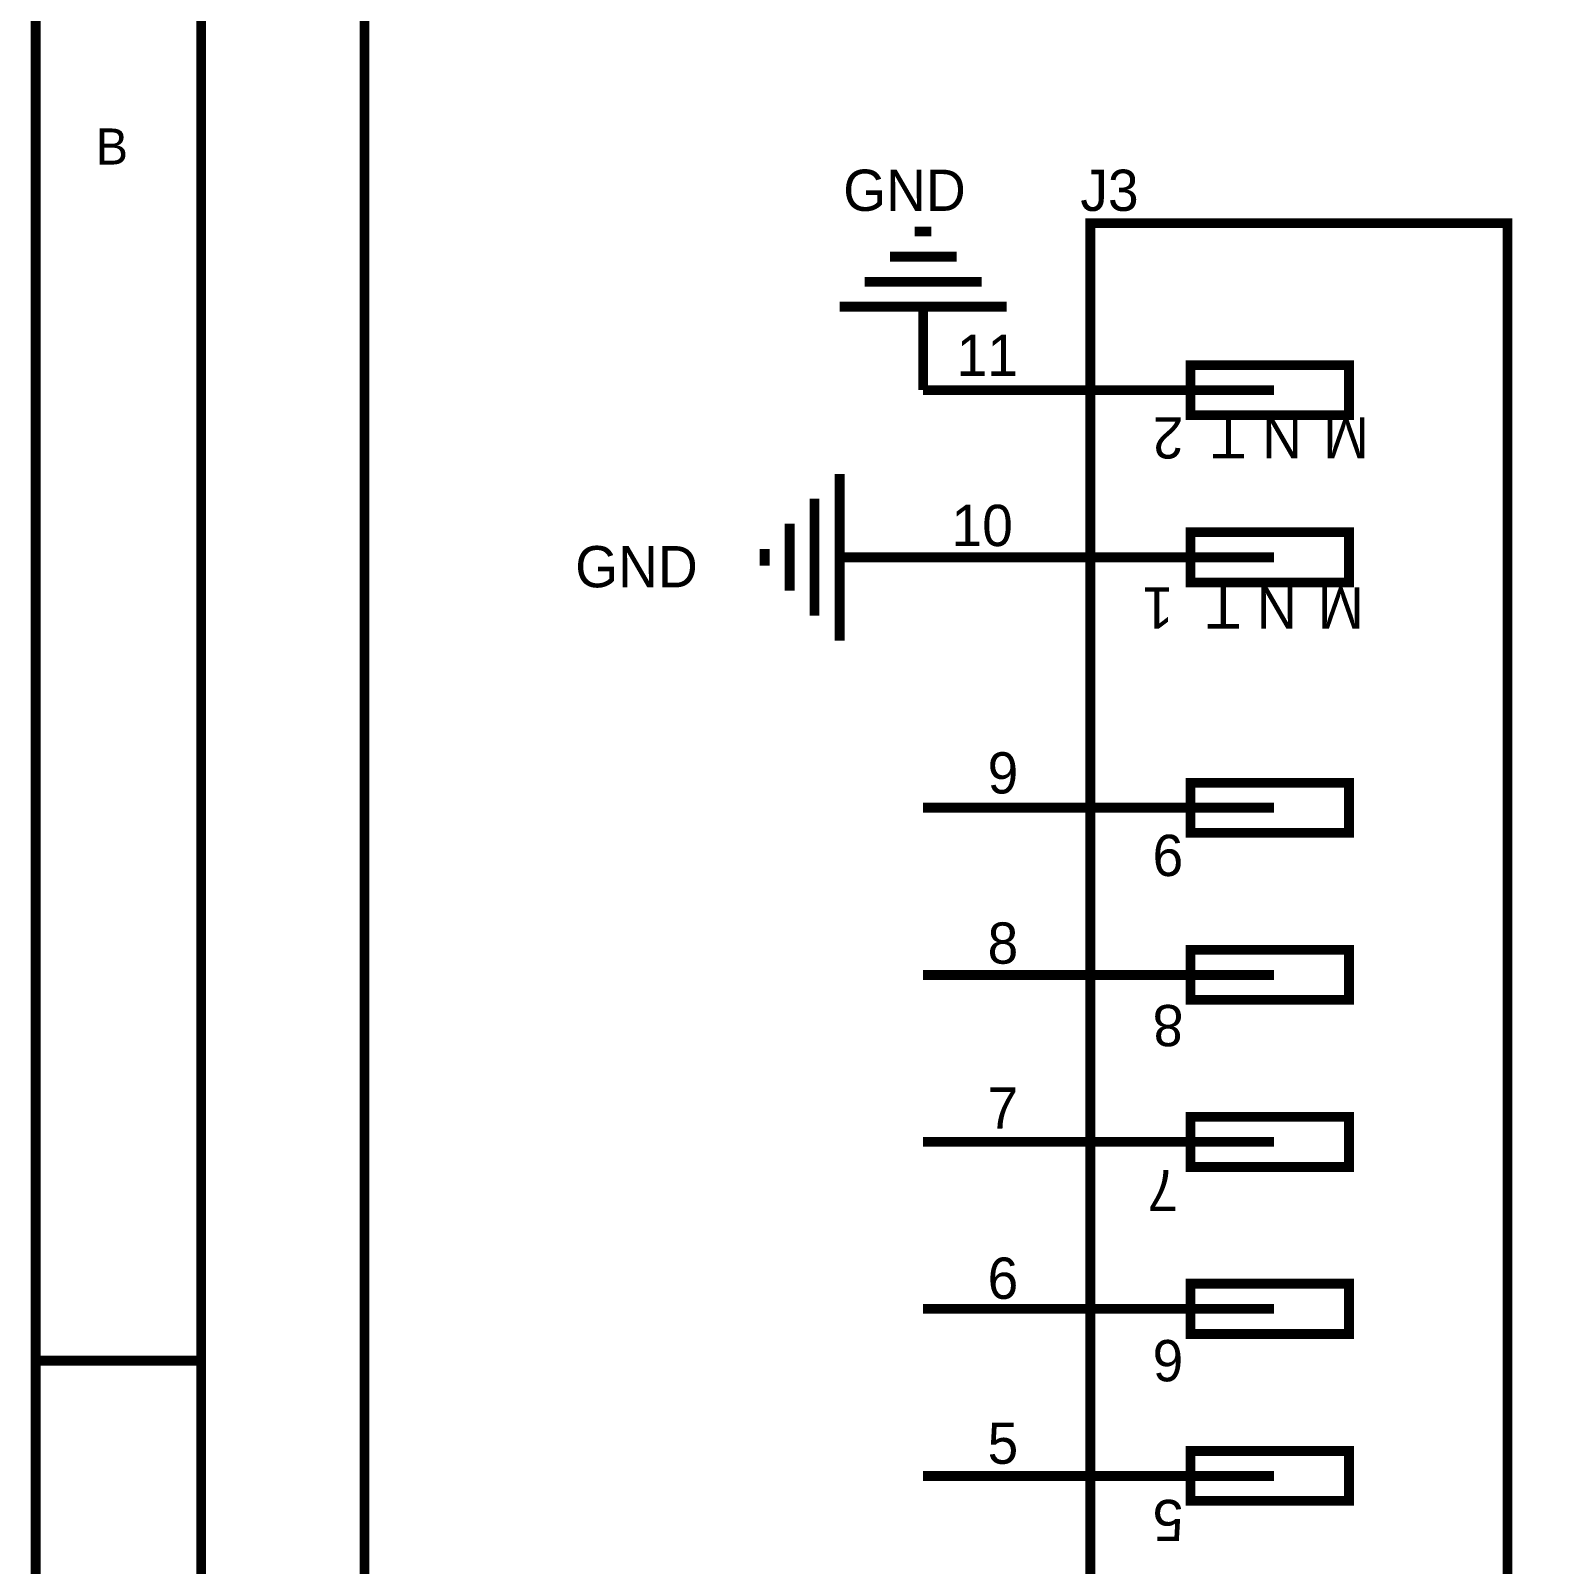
# Model space of a CAD drawing. Header units: inches. Extents: x 0 to 16.9, y 0 to 11.7.
# Drawn here: x -0.004 to 1.806, y 5.603 to 7.439 of the extents above; entities that cross this region are included whole.
import ezdxf

# ---------------------------------------------------------------- set-up
doc = ezdxf.new("R2010")
doc.units = ezdxf.units.IN
doc.header["$MEASUREMENT"] = 0
doc.layers.add('Sheet', color=255, linetype='Continuous')

msp = doc.modelspace()

# ---------------------------------------------------------------- linework, layer by layer
at = {"layer": 'Sheet'}
for points in [[(0.0019, 0.0015, 0.0118, 0.0118, 0), (0.0019, 11.6929, 0.0118, 0.0118, 0)], [(0.2002, 0.1979, 0.0118, 0.0118, 0), (0.2002, 11.4946, 0.0118, 0.0118, 0)], [(0.3958, 3.6614, 0.0118, 0.0118, 0), (0.3958, 8.1099, 0.0118, 0.0118, 0)], [(1.0547, 7.1985, 0.0118, 0.0118, 0), (1.0747, 7.1985, 0.0118, 0.0118, 0)], [(1.025, 7.1684, 0.0118, 0.0118, 0), (1.1048, 7.1684, 0.0118, 0.0118, 0)], [(0.9949, 7.1383, 0.0118, 0.0118, 0), (1.1349, 7.1383, 0.0118, 0.0118, 0)], [(0.9648, 7.1086, 0.0118, 0.0118, 0), (1.1646, 7.1086, 0.0118, 0.0118, 0)], [(1.0647, 7.0086, 0.0118, 0.0118, 0), (1.0647, 7.1086, 0.0118, 0.0118, 0)], [(1.2649, 7.0086, 0.0118, 0.0118, 0), (1.0647, 7.0086, 0.0118, 0.0118, 0)], [(1.4848, 7.0086, 0.0118, 0.0118, 0), (1.2649, 7.0086, 0.0118, 0.0118, 0)], [(0.9648, 6.9083, 0.0118, 0.0118, 0), (0.9648, 6.7085, 0.0118, 0.0118, 0)], [(0.9347, 6.8786, 0.0118, 0.0118, 0), (0.9347, 6.7386, 0.0118, 0.0118, 0)], [(0.905, 6.8485, 0.0118, 0.0118, 0), (0.905, 6.7686, 0.0118, 0.0118, 0)], [(0.8749, 6.8184, 0.0118, 0.0118, 0), (0.8749, 6.7984, 0.0118, 0.0118, 0)], [(1.0647, 6.8084, 0.0118, 0.0118, 0), (0.9648, 6.8084, 0.0118, 0.0118, 0)], [(1.2649, 6.8084, 0.0118, 0.0118, 0), (1.0647, 6.8084, 0.0118, 0.0118, 0)], [(1.4848, 6.8084, 0.0118, 0.0118, 0), (1.2649, 6.8084, 0.0118, 0.0118, 0)], [(1.2649, 6.5086, 0.0118, 0.0118, 0), (1.0647, 6.5086, 0.0118, 0.0118, 0)], [(1.4848, 6.5086, 0.0118, 0.0118, 0), (1.2649, 6.5086, 0.0118, 0.0118, 0)], [(1.2649, 6.3083, 0.0118, 0.0118, 0), (1.0647, 6.3083, 0.0118, 0.0118, 0)], [(1.4848, 6.3083, 0.0118, 0.0118, 0), (1.2649, 6.3083, 0.0118, 0.0118, 0)], [(1.2649, 6.1085, 0.0118, 0.0118, 0), (1.0647, 6.1085, 0.0118, 0.0118, 0)], [(1.4848, 6.1085, 0.0118, 0.0118, 0), (1.2649, 6.1085, 0.0118, 0.0118, 0)], [(1.2649, 5.9086, 0.0118, 0.0118, 0), (1.0647, 5.9086, 0.0118, 0.0118, 0)], [(1.4848, 5.9086, 0.0118, 0.0118, 0), (1.2649, 5.9086, 0.0118, 0.0118, 0)], [(0.0019, 5.8465, 0.0118, 0.0118, 0), (0.2021, 5.8465, 0.0118, 0.0118, 0)], [(1.2649, 5.7083, 0.0118, 0.0118, 0), (1.0647, 5.7083, 0.0118, 0.0118, 0)], [(1.4848, 5.7083, 0.0118, 0.0118, 0), (1.2649, 5.7083, 0.0118, 0.0118, 0)]]:
    msp.add_lwpolyline(points, format="xyseb", dxfattribs=at)
for points in [[(0.0023, 11.6929, 0.0039, 0.0039, 0), (0.0023, 0, 0.0039, 0.0039, 0), (16.5339, 0, 0.0039, 0.0039, 0), (16.5339, 11.6929, 0.0039, 0.0039, 0), (0.0023, 11.6929, 0.0039, 0.0039, 0), (0.0023, 11.6929, 0.0039, 0.0039, 0)], [(0.2021, 11.4923, 0.0039, 0.0039, 0), (0.2021, 0.1999, 0.0039, 0.0039, 0), (16.3341, 0.1999, 0.0039, 0.0039, 0), (16.3341, 11.4923, 0.0039, 0.0039, 0), (0.2021, 11.4923, 0.0039, 0.0039, 0), (0.2021, 11.4923, 0.0039, 0.0039, 0)], [(1.2649, 7.2085, 0.0118, 0.0118, 0), (1.7645, 7.2085, 0.0118, 0.0118, 0), (1.7645, 4.7086, 0.0118, 0.0118, 0), (1.2649, 4.7086, 0.0118, 0.0118, 0), (1.2649, 7.2085, 0.0118, 0.0118, 0)], [(1.2649, 7.2085, 0.0039, 0.0039, 0), (1.2649, 4.7086, 0.0039, 0.0039, 0), (1.7645, 4.7086, 0.0039, 0.0039, 0), (1.7645, 7.2085, 0.0039, 0.0039, 0), (1.2649, 7.2085, 0.0039, 0.0039, 0), (1.2649, 7.2085, 0.0039, 0.0039, 0)], [(1.3849, 7.0384, 0.0118, 0.0118, 0), (1.5747, 7.0384, 0.0118, 0.0118, 0), (1.5747, 6.9786, 0.0118, 0.0118, 0), (1.3849, 6.9786, 0.0118, 0.0118, 0), (1.3849, 7.0384, 0.0118, 0.0118, 0)], [(1.3849, 7.0384, 0.0039, 0.0039, 0), (1.3849, 6.9786, 0.0039, 0.0039, 0), (1.5747, 6.9786, 0.0039, 0.0039, 0), (1.5747, 7.0384, 0.0039, 0.0039, 0), (1.3849, 7.0384, 0.0039, 0.0039, 0), (1.3849, 7.0384, 0.0039, 0.0039, 0)], [(1.3849, 6.8385, 0.0118, 0.0118, 0), (1.5747, 6.8385, 0.0118, 0.0118, 0), (1.5747, 6.7783, 0.0118, 0.0118, 0), (1.3849, 6.7783, 0.0118, 0.0118, 0), (1.3849, 6.8385, 0.0118, 0.0118, 0)], [(1.3849, 6.8385, 0.0039, 0.0039, 0), (1.3849, 6.7783, 0.0039, 0.0039, 0), (1.5747, 6.7783, 0.0039, 0.0039, 0), (1.5747, 6.8385, 0.0039, 0.0039, 0), (1.3849, 6.8385, 0.0039, 0.0039, 0), (1.3849, 6.8385, 0.0039, 0.0039, 0)], [(1.3849, 6.5383, 0.0118, 0.0118, 0), (1.5747, 6.5383, 0.0118, 0.0118, 0), (1.5747, 6.4785, 0.0118, 0.0118, 0), (1.3849, 6.4785, 0.0118, 0.0118, 0), (1.3849, 6.5383, 0.0118, 0.0118, 0)], [(1.3849, 6.5383, 0.0039, 0.0039, 0), (1.3849, 6.4785, 0.0039, 0.0039, 0), (1.5747, 6.4785, 0.0039, 0.0039, 0), (1.5747, 6.5383, 0.0039, 0.0039, 0), (1.3849, 6.5383, 0.0039, 0.0039, 0), (1.3849, 6.5383, 0.0039, 0.0039, 0)], [(1.3849, 6.3384, 0.0118, 0.0118, 0), (1.5747, 6.3384, 0.0118, 0.0118, 0), (1.5747, 6.2786, 0.0118, 0.0118, 0), (1.3849, 6.2786, 0.0118, 0.0118, 0), (1.3849, 6.3384, 0.0118, 0.0118, 0)], [(1.3849, 6.3384, 0.0039, 0.0039, 0), (1.3849, 6.2786, 0.0039, 0.0039, 0), (1.5747, 6.2786, 0.0039, 0.0039, 0), (1.5747, 6.3384, 0.0039, 0.0039, 0), (1.3849, 6.3384, 0.0039, 0.0039, 0), (1.3849, 6.3384, 0.0039, 0.0039, 0)], [(1.3849, 6.1385, 0.0118, 0.0118, 0), (1.5747, 6.1385, 0.0118, 0.0118, 0), (1.5747, 6.0784, 0.0118, 0.0118, 0), (1.3849, 6.0784, 0.0118, 0.0118, 0), (1.3849, 6.1385, 0.0118, 0.0118, 0)], [(1.3849, 6.1385, 0.0039, 0.0039, 0), (1.3849, 6.0784, 0.0039, 0.0039, 0), (1.5747, 6.0784, 0.0039, 0.0039, 0), (1.5747, 6.1385, 0.0039, 0.0039, 0), (1.3849, 6.1385, 0.0039, 0.0039, 0), (1.3849, 6.1385, 0.0039, 0.0039, 0)], [(1.3849, 5.9387, 0.0118, 0.0118, 0), (1.5747, 5.9387, 0.0118, 0.0118, 0), (1.5747, 5.8785, 0.0118, 0.0118, 0), (1.3849, 5.8785, 0.0118, 0.0118, 0), (1.3849, 5.9387, 0.0118, 0.0118, 0)], [(1.3849, 5.9387, 0.0039, 0.0039, 0), (1.3849, 5.8785, 0.0039, 0.0039, 0), (1.5747, 5.8785, 0.0039, 0.0039, 0), (1.5747, 5.9387, 0.0039, 0.0039, 0), (1.3849, 5.9387, 0.0039, 0.0039, 0), (1.3849, 5.9387, 0.0039, 0.0039, 0)], [(1.3849, 5.7384, 0.0118, 0.0118, 0), (1.5747, 5.7384, 0.0118, 0.0118, 0), (1.5747, 5.6786, 0.0118, 0.0118, 0), (1.3849, 5.6786, 0.0118, 0.0118, 0), (1.3849, 5.7384, 0.0118, 0.0118, 0)], [(1.3849, 5.7384, 0.0039, 0.0039, 0), (1.3849, 5.6786, 0.0039, 0.0039, 0), (1.5747, 5.6786, 0.0039, 0.0039, 0), (1.5747, 5.7384, 0.0039, 0.0039, 0), (1.3849, 5.7384, 0.0039, 0.0039, 0), (1.3849, 5.7384, 0.0039, 0.0039, 0)]]:
    msp.add_lwpolyline(points, format="xyseb", close=True, dxfattribs=at)

# ---------------------------------------------------------------- texts
for s, height, p in [('B', 0.0432, (0.0741, 7.2787)), ('GND', 0.04939, (0.969, 7.2232)), ('J3', 0.04939, (1.253, 7.2232)), ('11', 0.04939, (1.1048, 7.0256)), ('10', 0.04939, (1.0987, 6.8219)), ('GND', 0.04939, (0.6481, 6.7725)), ('9', 0.0494, (1.1419, 6.5256)), ('8', 0.0494, (1.1419, 6.3218)), ('7', 0.0494, (1.1419, 6.1243)), ('6', 0.0494, (1.1419, 5.9205)), ('5', 0.0494, (1.1419, 5.723))]:
    msp.add_text(s, height=height, dxfattribs=at).set_placement(p)
for s, p in [('2', (1.3764, 6.9762)), ('T', (1.4505, 6.9762)), ('N', (1.5184, 6.9762)), ('M', (1.5986, 6.9762)), ('1', (1.3641, 6.7725)), ('T', (1.4443, 6.7725)), ('N', (1.5122, 6.7725)), ('M', (1.5924, 6.7725)), ('9', (1.3764, 6.4762)), ('8', (1.3764, 6.2724)), ('7', (1.3702, 6.0749)), ('6', (1.3764, 5.8712)), ('5', (1.3764, 5.6798))]:
    msp.add_text(s, height=0.0494, rotation=180, dxfattribs=at).set_placement(p)

doc.saveas('drawing.dxf')
